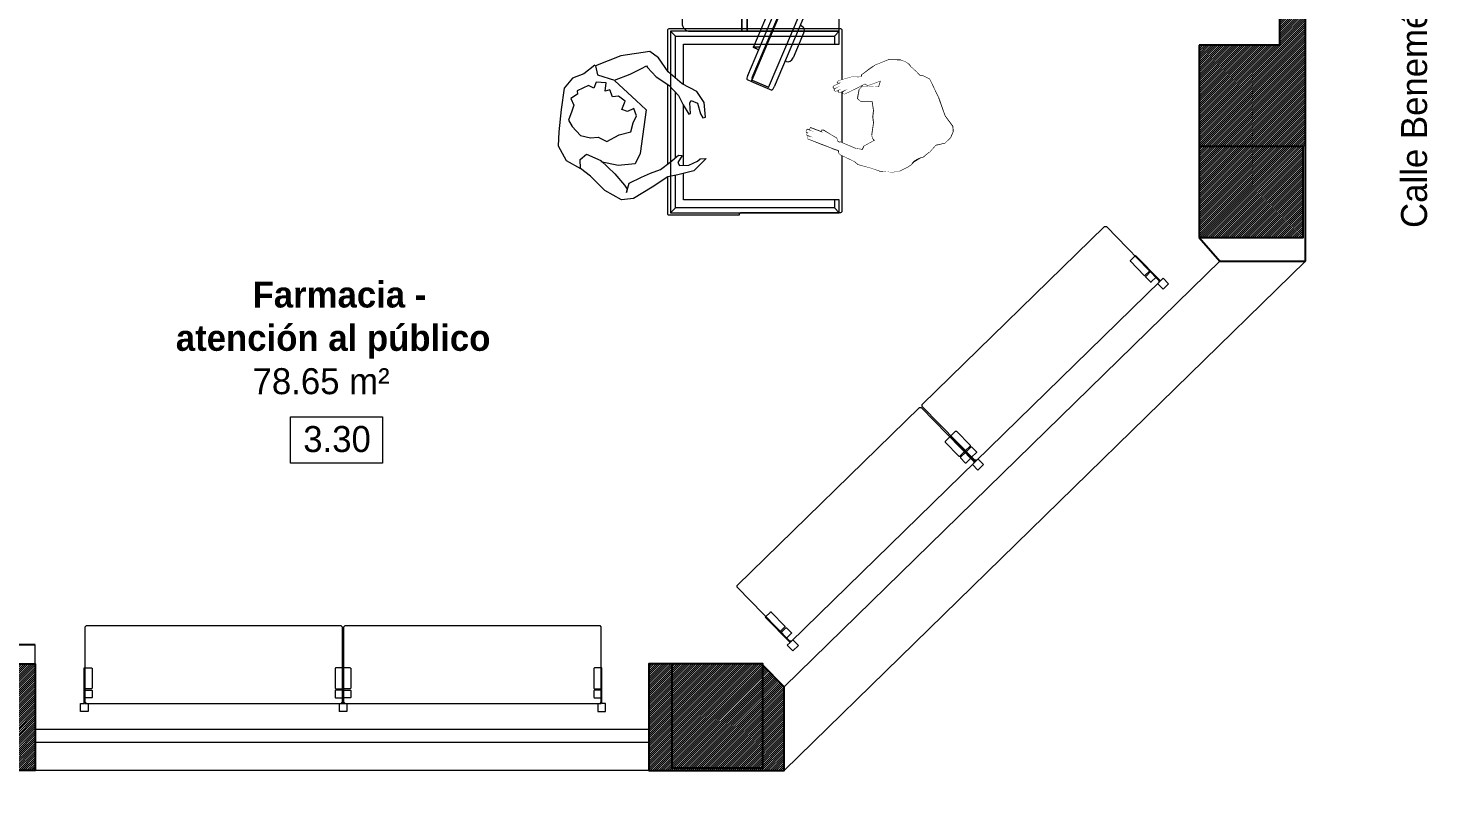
# Model space of a CAD drawing. Header units: millimetres. Extents: x -177 to 251, y 63 to 264.
# Drawn here: x 166.88 to 172.29, y 184.5 to 187.44 of the extents above; entities that cross this region are included whole.
import ezdxf

# ---------------------------------------------------------------- set-up
doc = ezdxf.new("R2010")
doc.units = ezdxf.units.MM
doc.header["$LTSCALE"] = 0.01
doc.set_wipeout_variables(frame=1)
for name, color, linetype, lineweight in [('ARQ_MOBILIARIO', 102, 'Continuous', 5), ('ARQ_PROYECCION', 3, 'Continuous', 9), ('ARQ_SECCION', 1, 'Continuous', 25), ('TEX_TEXTOS', 7, 'Continuous', 5), ('TEX_TEXTOS SUP', 7, 'Continuous', 5)]:
    doc.layers.add(name, color=color, linetype=linetype, lineweight=lineweight)
doc.layers.add('SOMBR_SECCIÓN', color=9, linetype='Continuous', lineweight=0, true_color=0x808080)
doc.styles.get("Standard").update_dxf_attribs({"font": 'GOTHIC.TTF'})

# ---------------------------------------------------------------- blocks, each defined once
blk = doc.blocks.new('Planta Expo Kubic JB')
at = {"layer": 'ARQ_MOBILIARIO'}
blk.add_lwpolyline([(348, 577, 0.414214), (318, 607), (28, 607, 0.414214), (-2, 577), (-2, 377), (348, 377)], format="xyb", close=True, dxfattribs=at)
for points in [[(-2, 357), (348, 357), (348, 377), (-2, 377)], [(348, 357), (-2, 357), (-2, 2), (348, 2)]]:
    blk.add_lwpolyline(points, close=True, dxfattribs=at)
at = {"layer": 'ARQ_MOBILIARIO', "ltscale": 10}
blk.add_circle((173, 335), 20, dxfattribs=at)
blk = doc.blocks.new('Planta Imac JB 2020')
at = {"layer": 'ARQ_MOBILIARIO'}
for p, q in [((-197.9, 129.7), (-197.9, 111.1)), ((-197.9, 111.1), (-197.9, 27.2)), ((-193.1, 44.3), (-193.1, 109.9)), ((-183.4, 112.6), (183.4, 112.6)), ((182.3, 133.7), (-182.3, 133.7)), ((182.3, 115.2), (-182.3, 115.2)), ((-75.6, 133.7), (-74.4, 155)), ((-73.7, 151.8), (-74.7, 133.7)), ((-72.1, 157), (72.1, 157)), ((-65.3, 133.7), (-71.7, 152.1)), ((-70.2, 155.6), (-62.7, 133.7)), ((70.2, 155.6), (62.7, 133.7)), ((65.3, 133.7), (71.7, 152.1)), ((73.7, 151.8), (74.7, 133.7)), ((75.6, 133.7), (74.4, 155)), ((193.1, 44.3), (193.1, 109.9)), ((197.9, 129.7), (197.9, 111.1)), ((197.9, 111.1), (197.9, 27.2)), ((184.1, 41.7), (-184.1, 41.7)), ((-183.4, 23.1), (183, 23.1)), ((-74.8, 18), (-74.8, 23.1)), ((-51.4, 0), (51.4, 0)), ((74.8, 18), (74.8, 23.1))]:
    blk.add_line(p, q, dxfattribs=at)
for centre, radius, start, end in [((-72.2, 154.9), 2.12, 19.0624, 176.7674), ((-72.7, 151.8), 1.06, 19.0624, 176.7674), ((72.2, 154.9), 2.12, 3.2326, 160.9376), ((72.7, 151.8), 1.06, 3.2326, 160.9376)]:
    blk.add_arc(centre, radius, start, end, dxfattribs=at)
for centre, major_axis, ratio, start_param, end_param in [((-182.3, 129.7), (-15.6, 0), 0.260994, 4.712389, 6.283185), ((-182.3, 111.1), (-15.6, 0), 0.260994, 4.712389, 6.283185), ((-183.4, 109.9), (-9.68, 0), 0.280083, 4.712389, 6.283185), ((-183.4, 27.2), (-14.5, 0), 0.280083, 0, 1.570832), ((-184.1, 44.3), (-9.02, 0), 0.29004, 0, 1.570796), ((-51.4, 18), (-23.4, 0), 0.769865, 0, 1.570796)]:
    blk.add_ellipse(centre, major_axis=major_axis, ratio=ratio, start_param=start_param, end_param=end_param, dxfattribs=at)
at = {"layer": 'ARQ_MOBILIARIO', "extrusion": (0, 0, -1)}
for centre, major_axis, ratio, start_param, end_param in [((182.3, 129.7), (15.6, 0), 0.260994, 4.712389, 6.283185), ((182.3, 111.1), (15.6, 0), 0.260994, 4.712389, 6.283185), ((183.4, 109.9), (9.68, 0), 0.280083, 4.712389, 6.283185), ((51.4, 18), (23.4, 0), 0.769865, 0, 1.570796), ((183.4, 27.2), (14.5, 0), 0.280083, 0, 1.600948), ((184.1, 44.3), (9.02, 0), 0.29004, 0, 1.570796)]:
    blk.add_ellipse(centre, major_axis=major_axis, ratio=ratio, start_param=start_param, end_param=end_param, dxfattribs=at)
blk = doc.blocks.new('456')
at = {"layer": 'ARQ_MOBILIARIO', "lineweight": 5}
for p, q in [((79636.1, 32642.6), (79675.7, 32671.6)), ((79675.7, 32671.6), (79695.1, 32673.4)), ((79695.1, 32673.4), (79719.7, 32662.8)), ((79719.7, 32662.8), (79739.1, 32642.6)), ((79563, 32616.2), (79494.3, 32583.6)), ((79537.5, 32598.5), (79505.8, 32580.9)), ((79510.2, 32565.1), (79545.4, 32607.4)), ((79563, 32616.2), (79636.1, 32642.6)), ((79748.6, 32598.3), (79739.1, 32642.6)), ((79746.6, 32607.4), (79773.4, 32584)), ((79464.4, 32531.1), (79480.3, 32546.6)), ((79480.3, 32555.4), (79494.3, 32583.6)), ((79480.3, 32546.6), (79480.3, 32555.4)), ((79505.8, 32580.9), (79485.5, 32556.3)), ((79498.7, 32523.7), (79485.5, 32556.3)), ((79514.6, 32550.1), (79510.2, 32565.1)), ((79542.8, 32523.7), (79547.2, 32560.7)), ((79615.8, 32596.8), (79664.3, 32596.8)), ((79664.3, 32596.8), (79693.3, 32580.9)), ((79693.3, 32580.9), (79699.5, 32576.5)), ((79699.5, 32576.5), (79706.5, 32556.3)), ((79706.5, 32556.3), (79715.3, 32519.3)), ((79773.4, 32584), (79774.3, 32580.9)), ((79774.3, 32580.9), (79794.6, 32556.3)), ((79794.6, 32556.3), (79781.4, 32523.7)), ((79792.8, 32552.8), (79797.2, 32546.6)), ((79797.2, 32546.6), (79811.4, 32523.7)), ((79421.1, 32472.4), (79426.9, 32490.2)), ((79426.9, 32490.2), (79435.9, 32502.3)), ((79435.9, 32502.3), (79445, 32509.6)), ((79445, 32509.6), (79464.4, 32531.1)), ((79464.4, 32531.1), (79492.1, 32540)), ((79501.4, 32516.7), (79498.7, 32523.7)), ((79501.4, 32516.7), (79532.2, 32492)), ((79539.2, 32490.3), (79532.2, 32492)), ((79539.2, 32490.3), (79554.9, 32474.3)), ((79542.8, 32510.5), (79542.8, 32523.7)), ((79552.5, 32490.3), (79542.8, 32510.5)), ((79552.5, 32490.3), (79556, 32467.4)), ((79712.7, 32497.3), (79708.3, 32484.1)), ((79715.3, 32519.3), (79712.7, 32497.3)), ((79732.9, 32510.5), (79716.5, 32476.8)), ((79724.1, 32523.7), (79717.1, 32484.1)), ((79725, 32490.3), (79721.5, 32467.4)), ((79746.2, 32490.3), (79725, 32490.3)), ((79737.4, 32519.3), (79732.9, 32510.5)), ((79778.7, 32516.7), (79746.2, 32490.3)), ((79781.4, 32523.7), (79778.7, 32516.7)), ((79811.4, 32523.7), (79822.1, 32513)), ((79822.1, 32513), (79830.6, 32499.9)), ((79830.6, 32499.9), (79846.5, 32469.1)), ((79421.3, 32448), (79419.8, 32425.5)), ((79421.1, 32472.4), (79421.3, 32448.9)), ((79515.5, 32452.4), (79497.9, 32422.5)), ((79533.1, 32457.7), (79515.5, 32452.4)), ((79533.1, 32402.2), (79522.5, 32454.2)), ((79556, 32467.4), (79563.2, 32457.7)), ((79563.2, 32457.7), (79567.4, 32448.9)), ((79571.8, 32431.3), (79567.4, 32448.9)), ((79708.3, 32484.1), (79708.3, 32462.1)), ((79708.3, 32462.1), (79710.9, 32457.7)), ((79710.9, 32448.9), (79708.3, 32428.6)), ((79715.3, 32463), (79710.9, 32448.9)), ((79710.9, 32457.7), (79710.9, 32448.9)), ((79717.1, 32484.1), (79715.3, 32463)), ((79721.5, 32467.4), (79715.3, 32463)), ((79747.7, 32452.8), (79740.9, 32463.8)), ((79747.7, 32452.8), (79744.4, 32402.2)), ((79777.9, 32429.5), (79747.7, 32452.8)), ((79769, 32436.5), (79768.2, 32426)), ((79846.5, 32469.1), (79851.7, 32439.6)), ((79851.7, 32439.6), (79848.3, 32414.5)), ((79439.9, 32375.4), (79419.8, 32425.5)), ((79497.9, 32422.5), (79497.9, 32401.3)), ((79497.9, 32401.3), (79518.2, 32345.3)), ((79543.6, 32383.3), (79499.6, 32396)), ((79520.8, 32325.6), (79524.1, 32388.9)), ((79520.8, 32325.6), (79524.1, 32388.9)), ((79543.6, 32383.3), (79524.1, 32388.9)), ((79549.3, 32373), (79533.1, 32402.2)), ((79585, 32424.2), (79571.8, 32431.3)), ((79636.1, 32393.4), (79585, 32424.2)), ((79664.3, 32377.6), (79636.1, 32393.4)), ((79690.7, 32387.2), (79664.3, 32377.6)), ((79703.9, 32418.1), (79690.7, 32387.2)), ((79708.3, 32428.6), (79703.9, 32418.1)), ((79744.4, 32402.2), (79728.2, 32373)), ((79777, 32396.9), (79733.7, 32382.8)), ((79762, 32419.8), (79747, 32413.7)), ((79762, 32419.8), (79747, 32413.7)), ((79768.2, 32426), (79762, 32419.8)), ((79768.2, 32426), (79777, 32421.6)), ((79771.3, 32395.1), (79778.2, 32373.7)), ((79776.1, 32407.5), (79777.9, 32429.5)), ((79776.1, 32407.5), (79776.1, 32407.5)), ((79778.7, 32375.8), (79776.1, 32407.5)), ((79776.1, 32407.5), (79776.1, 32407.5)), ((79846.3, 32390.6), (79835.1, 32357.3)), ((79846.3, 32390.6), (79848.3, 32414.5)), ((79448.6, 32360.6), (79439.9, 32375.4)), ((79477.3, 32323.5), (79448.6, 32360.6)), ((79518.2, 32345.3), (79503.1, 32325.6)), ((79510.7, 32335.4), (79514.6, 32328.2)), ((79514.6, 32328.2), (79516.4, 32324.7)), ((79638.7, 32373.1), (79569.7, 32362.9)), ((79579.7, 32364.3), (79579.7, 32320.3)), ((79579.7, 32364.3), (79579.7, 32320.3)), ((79638.7, 32367), (79615, 32369.6)), ((79707.8, 32362.9), (79638.7, 32373.1)), ((79660.8, 32369.6), (79638.7, 32367)), ((79751.4, 32332.6), (79728.7, 32373.9)), ((79766.4, 32325.6), (79751.4, 32332.6)), ((79765.3, 32326.1), (79751.4, 32332.6)), ((79763.6, 32316.1), (79778.7, 32375.8)), ((79835.1, 32357.3), (79821.6, 32309.3)), ((79503.1, 32325.6), (79477.3, 32323.5)), ((79486.4, 32309.8), (79483.2, 32324)), ((79484.7, 32286.9), (79486.4, 32309.8)), ((79492.6, 32260.4), (79484.7, 32286.9)), ((79516.4, 32324.7), (79529.6, 32300.1)), ((79518.1, 32274.5), (79540.1, 32221.7)), ((79533.1, 32314.2), (79520.8, 32325.6)), ((79533.1, 32314.2), (79520.8, 32325.6)), ((79525.2, 32282.5), (79545.4, 32236.7)), ((79529.6, 32300.1), (79550.7, 32256)), ((79568.3, 32308), (79533.1, 32314.2)), ((79568.3, 32308), (79533.1, 32314.2)), ((79579.7, 32320.3), (79568.3, 32308)), ((79579.7, 32320.3), (79568.3, 32308)), ((79735.2, 32238.3), (79760.9, 32298.3)), ((79760.9, 32298.3), (79763.6, 32316.1)), ((79810.5, 32296), (79785, 32242.3)), ((79821.6, 32309.3), (79810.5, 32296)), ((79499.6, 32234), (79492.6, 32260.4)), ((79503.1, 32231.4), (79499.6, 32234)), ((79501.4, 32267.5), (79505.8, 32249)), ((79508.4, 32229.6), (79503.1, 32231.4)), ((79505.8, 32249), (79508.4, 32229.6)), ((79520.8, 32214.7), (79506.7, 32243.7)), ((79508.4, 32265.7), (79529.6, 32217.3)), ((79531.3, 32219.1), (79519.5, 32240.3)), ((79536.6, 32234), (79528.7, 32249.2)), ((79543.6, 32250.8), (79531.5, 32268.1)), ((79541.9, 32233.2), (79536.6, 32234)), ((79540.1, 32221.7), (79536.6, 32218.2)), ((79545.4, 32236.7), (79541.9, 32233.2)), ((79548.1, 32249.9), (79543.6, 32250.8)), ((79550.7, 32256), (79548.1, 32249.9)), ((79721.2, 32226.1), (79706.5, 32200.3)), ((79733.5, 32229.3), (79721.2, 32226.1)), ((79738.3, 32237), (79733.5, 32229.3)), ((79761.1, 32233.8), (79735.2, 32238.3)), ((79760.1, 32211.5), (79767.7, 32234.4)), ((79778.9, 32235.6), (79761.1, 32233.8)), ((79785, 32242.3), (79778.9, 32235.6)), ((79525.2, 32213.8), (79520.8, 32214.7)), ((79529.6, 32217.3), (79525.2, 32213.8)), ((79536.6, 32218.2), (79531.3, 32219.1)), ((79699.4, 32172.4), (79681.5, 32125.8)), ((79689.2, 32122.5), (79711.8, 32174.4)), ((79691.7, 32175.7), (79690.9, 32168.2)), ((79690.9, 32168.2), (79695.3, 32167.8)), ((79706.5, 32200.3), (79691.7, 32175.7)), ((79695.3, 32167.8), (79706.4, 32180.3)), ((79696.2, 32109.2), (79721.5, 32166.8)), ((79722.7, 32115.1), (79743.8, 32169.4)), ((79743.8, 32169.4), (79755.7, 32201.2)), ((79755.7, 32201.2), (79760.1, 32211.5)), ((79681.5, 32125.8), (79685.4, 32123.6)), ((79685.4, 32123.6), (79689.2, 32122.5)), ((79694.8, 32134.1), (79687.9, 32113.1)), ((79687.9, 32113.1), (79691.8, 32110.8)), ((79703.4, 32125.2), (79699.6, 32115.7)), ((79699.6, 32115.7), (79703.5, 32112.1)), ((79703.5, 32112.1), (79707.9, 32111.8)), ((79707.9, 32111.8), (79728.8, 32160.4)), ((79718.3, 32136.7), (79713.3, 32116.5)), ((79713.3, 32116.5), (79717.7, 32114.8)), ((79717.7, 32114.8), (79722.7, 32115.1)), ((79691.8, 32110.8), (79696.2, 32109.2))]:
    blk.add_line(p, q, dxfattribs=at)
for centre, radius, start, end in [((79625, 32432.6), 192, 73.5986, 114.4905), ((79689.4, 32555.6), 68.8, 348.0511, 73.1982), ((79566.8, 32382.6), 20, 208.951, 278.4711), ((79710.7, 32382.6), 20, 261.5289, 331.049)]:
    blk.add_arc(centre, radius, start, end, dxfattribs=at)
at = {"lineweight": 5}
blk.add_wipeout([(79660.8, 32369.6), (79707.8, 32362.9), (79710.9, 32362.7), (79714.2, 32362.9), (79717.4, 32363.8), (79719.9, 32364.8), (79722.3, 32366.3), (79724.4, 32368.1), (79726.8, 32370.9), (79728.7, 32373.9), (79751.4, 32332.6), (79766, 32325.8), (79763.6, 32316.1), (79760.9, 32298.3), (79735.2, 32238.3), (79738.7, 32237.7), (79733.5, 32229.3), (79721.2, 32226.1), (79691.7, 32175.7), (79690.9, 32168.2), (79695.3, 32167.8), (79699.4, 32172.4), (79681.5, 32125.8), (79685.4, 32123.6), (79689.2, 32122.5), (79696.4, 32139.1), (79687.9, 32113.1), (79691.8, 32110.8), (79696.2, 32109.2), (79703.4, 32125.2), (79699.6, 32115.7), (79703.5, 32112.1), (79707.9, 32111.8), (79717.9, 32135), (79713.3, 32116.5), (79717.7, 32114.8), (79722.7, 32115.1), (79755.7, 32201.2), (79760.1, 32211.5), (79767.7, 32234.4), (79778.9, 32235.6), (79785, 32242.3), (79810.5, 32296), (79821.6, 32309.3), (79835.1, 32357.3), (79840.7, 32374), (79846.3, 32390.6), (79851.7, 32439.6), (79846.5, 32469.1), (79830.6, 32499.9), (79822.1, 32513), (79807.4, 32521.4), (79793, 32552.5), (79794.6, 32556.3), (79774.3, 32580.9), (79773.4, 32584), (79746.6, 32607.4), (79739.1, 32642.6), (79719.7, 32662.8), (79695.1, 32673.4), (79675.7, 32671.6), (79636.1, 32642.6), (79563, 32616.2), (79494.3, 32583.6), (79485.4, 32565.7), (79480.3, 32555.4), (79480.3, 32546.6), (79464.4, 32531.1), (79445, 32509.6), (79435.9, 32502.3), (79426.9, 32490.2), (79421.1, 32472.4), (79419.8, 32425.5), (79439.9, 32375.4), (79477.3, 32323.5), (79483.2, 32324), (79486.4, 32309.8), (79484.7, 32286.9), (79499.6, 32234), (79503.1, 32231.4), (79508.4, 32229.6), (79506.7, 32243.7), (79520.8, 32214.7), (79525.2, 32213.8), (79529.6, 32217.3), (79519.5, 32240.3), (79531.3, 32219.1), (79536.6, 32218.2), (79540.1, 32221.7), (79529.1, 32248.1), (79536.6, 32234), (79541.9, 32233.2), (79545.4, 32236.7), (79531.5, 32268.1), (79543.6, 32250.8), (79548.1, 32249.9), (79550.7, 32256), (79529.6, 32300.1), (79516.4, 32324.7), (79510.7, 32335.4), (79518.2, 32345.3), (79499.8, 32396), (79524.1, 32388.9), (79520.8, 32325.6), (79533.1, 32314.2), (79568.3, 32308), (79579.7, 32320.3), (79579.7, 32364.3), (79615, 32369.6), (79638.7, 32367)], dxfattribs=at).dxf.layer = 'ARQ_MOBILIARIO'
blk = doc.blocks.new('R32')
blk.add_wipeout([(78976.1, 32380.5), (79090.9, 32501.5), (79113.6, 32440.6), (79143.7, 32380.1), (79121.3, 32357.3), (79103.4, 32341), (79070.9, 32292.8), (79030.5, 32255.3), (78995.3, 32238), (78959.2, 32215.2), (78962, 32209), (79002.6, 32212.1), (79011.3, 32206.8), (79001.6, 32181.7), (78959.8, 32171.2), (78945, 32162.1), (78947.2, 32152.2), (79003.3, 32156.6), (79045.9, 32184.1), (79075.9, 32240.4), (79122.6, 32294), (79176.3, 32331.3), (79200.8, 32365.5), (79184.3, 32477), (79146.5, 32574.7), (79148.7, 32576.2), (79115.5, 32619.7), (79099.4, 32662.4), (79060.8, 32695.3), (78978.6, 32706.5), (78892.4, 32716.5), (78839.4, 32719.2), (78782.9, 32688.2), (78751.3, 32634), (78722.2, 32594.8), (78665.8, 32540.8), (78630.6, 32475.8), (78634.6, 32429.4), (78718.5, 32297.6), (78740.6, 32196.7), (78788.3, 32149), (78786.3, 32172.2), (78778.5, 32183), (78762.8, 32216), (78761, 32252.6), (78773.3, 32258.3), (78799.5, 32242.6), (78801.5, 32255.7), (78745.9, 32325.6), (78733, 32364), (78694.6, 32446.5), (78658, 32456.2), (78671, 32454.1), (78775.1, 32547.2), (78762.5, 32489.1), (78769.2, 32423.1), (78808, 32403.5)]).dxf.layer = 'ARQ_MOBILIARIO'
at = {"layer": 'ARQ_MOBILIARIO'}
for p, q in [((78839.4, 32719.2), (78782.9, 32688.2)), ((78892.4, 32716.5), (78839.4, 32719.2)), ((78978.6, 32706.5), (78892.4, 32716.5)), ((78782.9, 32688.2), (78751.3, 32634)), ((78912.9, 32665.5), (78879, 32632.7)), ((78937.9, 32678.7), (78912.9, 32665.5)), ((78972.1, 32665.6), (78937.9, 32678.7)), ((78995.7, 32658), (78972.1, 32665.6)), ((79060.8, 32695.3), (78978.6, 32706.5)), ((79020.4, 32669.3), (78995.7, 32658)), ((79037.3, 32643.7), (79020.4, 32669.3)), ((79099.4, 32662.4), (79060.8, 32695.3)), ((79115.5, 32619.7), (79099.4, 32662.4)), ((78722.2, 32594.8), (78751.3, 32634)), ((78751.3, 32634), (78785.7, 32634.3)), ((78806.7, 32609.9), (78782.5, 32554.6)), ((78785.7, 32634.3), (78806.7, 32609.9)), ((78879, 32632.7), (78869, 32594.2)), ((79050.9, 32645.3), (79037.3, 32643.7)), ((79070.7, 32602.1), (79050.9, 32645.3)), ((79059.7, 32580.9), (79070.7, 32602.1)), ((79148.7, 32576.2), (79115.5, 32619.7)), ((78665.8, 32540.8), (78722.2, 32594.8)), ((78782.5, 32554.6), (78730.2, 32501.9)), ((78762.5, 32489.1), (78777, 32555.5)), ((78872, 32565.1), (78855.2, 32531.5)), ((78869, 32594.2), (78872, 32565.1)), ((79083, 32571.5), (79059.7, 32580.9)), ((79080.8, 32533.6), (79083, 32571.5)), ((79110.9, 32567), (79090.9, 32501.5)), ((79146.5, 32574.7), (79110.9, 32567)), ((79184.3, 32477), (79146.5, 32574.7)), ((78630.6, 32475.8), (78665.8, 32540.8)), ((78730.2, 32501.9), (78686.1, 32465)), ((78855.2, 32531.5), (78880, 32483.7)), ((79088.7, 32499.9), (79012.7, 32418.5)), ((79027.3, 32509.7), (79053.6, 32518.9)), ((79029.3, 32486.5), (79027.3, 32509.7)), ((79048.8, 32536.8), (79080.8, 32533.6)), ((79053.6, 32518.9), (79048.8, 32536.8)), ((79090.9, 32501.5), (79113.6, 32440.6)), ((78634.6, 32429.4), (78630.6, 32475.8)), ((78658, 32456.2), (78694.6, 32446.5)), ((78671, 32454.1), (78658, 32456.2)), ((78686.1, 32465), (78671, 32454.1)), ((78694.6, 32446.5), (78717.6, 32398.9)), ((78769.2, 32423.1), (78762.5, 32489.1)), ((78880, 32483.7), (78892.1, 32439.7)), ((78892.1, 32439.7), (78926.8, 32430.4)), ((78970.4, 32452), (78977.7, 32473.8)), ((78981.7, 32427.3), (78970.4, 32452)), ((78977.7, 32473.8), (79010, 32461)), ((79010, 32461), (79029.3, 32486.5)), ((79113.6, 32440.6), (79135.3, 32397)), ((79200.8, 32365.5), (79184.3, 32477)), ((78678.5, 32357.4), (78634.6, 32429.4)), ((78717.6, 32398.9), (78733, 32364)), ((78808, 32403.5), (78769.2, 32423.1)), ((78976.1, 32380.5), (78808, 32403.5)), ((78926.8, 32430.4), (78953.2, 32416.6)), ((78953.2, 32416.6), (78981.7, 32427.3)), ((79012.7, 32418.5), (78976.1, 32380.5)), ((79135.3, 32397), (79145.6, 32378.2)), ((78718.5, 32297.6), (78678.5, 32357.4)), ((78733, 32364), (78745.9, 32325.6)), ((79103.4, 32341), (79070.9, 32292.8)), ((79139.1, 32373.5), (79103.4, 32341)), ((79122.6, 32294), (79176.3, 32331.3)), ((79145.6, 32378.2), (79139.1, 32373.5)), ((79176.3, 32331.3), (79200.8, 32365.5)), ((78725.6, 32258.3), (78718.5, 32297.6)), ((78745.9, 32325.6), (78774.4, 32288.6)), ((78774.4, 32288.6), (78801.5, 32255.7)), ((79070.9, 32292.8), (79030.5, 32255.3)), ((79075.9, 32240.4), (79122.6, 32294)), ((78740.6, 32196.7), (78725.6, 32258.3)), ((78773.3, 32258.3), (78761, 32252.6)), ((78761, 32252.6), (78762.8, 32216)), ((78799.5, 32242.6), (78773.3, 32258.3)), ((78801.5, 32255.7), (78799.5, 32242.6)), ((78995.3, 32238), (78959.2, 32215.2)), ((79030.5, 32255.3), (78995.3, 32238)), ((79045.9, 32184.1), (79075.9, 32240.4)), ((78788.3, 32149), (78740.6, 32196.7)), ((78762.8, 32216), (78778.5, 32183)), ((78778.5, 32183), (78786.3, 32172.2)), ((78786.3, 32172.2), (78788.3, 32149)), ((78959.8, 32171.2), (78945, 32162.1)), ((78959.2, 32215.2), (78962, 32209)), ((79001.6, 32181.7), (78959.8, 32171.2)), ((78962, 32209), (79002.6, 32212.1)), ((79011.3, 32206.8), (79001.6, 32181.7)), ((79002.6, 32212.1), (79011.3, 32206.8)), ((79003.3, 32156.6), (79045.9, 32184.1)), ((78945, 32162.1), (78947.2, 32152.2)), ((78947.2, 32152.2), (79003.3, 32156.6))]:
    blk.add_line(p, q, dxfattribs=at)

msp = doc.modelspace()

# ---------------------------------------------------------------- hatches: boundary and pattern name
at = {"layer": 'SOMBR_SECCIÓN'}
h = msp.add_hatch(dxfattribs=at)
h.set_pattern_fill('LINE', color=256, scale=0.0018, angle=45)
h.paths.add_polyline_path([(166.9641, 194.5796), (166.8641, 194.5796), (166.8641, 193.6094), (166.8891, 193.6094), (166.8891, 194.5294), (166.9391, 194.5294), (166.9391, 193.6094), (166.9641, 193.6094)], flags=17)
h.paths.add_polyline_path([(162.068, 190.8387), (162.2673, 191.0354), (162.2498, 191.0532), (161.5949, 190.4069), (161.5598, 190.4425), (162.2146, 191.0888), (162.1971, 191.1066), (161.4713, 190.3903), (161.559, 190.3014), (161.7138, 190.454), (162.0716, 190.8071), (162.1067, 190.7715), (161.5942, 190.2657), (161.6118, 190.2479), (162.0671, 190.6973), (162.6489, 190.1078), (162.7489, 190.1489)])
h.paths.add_polyline_path([(164.434, 190.0258), (164.409, 190.0258), (164.409, 189.1058), (164.359, 189.1058), (164.359, 190.0258), (164.334, 190.0258), (164.334, 189.0544), (164.434, 189.0544)], flags=17)
h.paths.add_polyline_path([(157.9387, 188.5488), (157.8145, 188.6776), (158.4977, 189.3787), (158.3745, 189.5072), (159.3527, 190.5119), (159.1434, 190.5119), (158.1659, 189.5079), (158.289, 189.3795), (157.375, 188.4415), (157.2984, 188.5181), (155.2489, 186.258), (155.3797, 186.1272), (155.339, 186.0864), (155.4627, 185.9626), (155.4945, 185.9945), (155.8481, 186.348), (155.6828, 186.5133), (157.3037, 188.3006), (157.5008, 188.1035)])
h.paths.add_polyline_path([(161.1791, 189.5244), (160.8786, 189.5244), (161.0993, 189.7422), (160.9588, 189.8845), (160.5939, 189.5244), (160.5939, 188.9544), (161.1791, 188.9544), (165.677, 188.9544), (165.6768, 189.0544), (162.7489, 189.0544), (162.7489, 190.1489), (162.6989, 190.1283), (162.6682, 190.1149), (162.6489, 190.1078), (162.6489, 189.0544), (161.1791, 189.0544)])
h.paths.add_polyline_path([(166.6841, 189.6494), (165.6756, 189.6494), (165.677, 188.9544), (166.6841, 188.9544)])
h.paths.add_polyline_path([(166.6841, 190.5119), (166.5841, 190.5119), (166.5841, 189.6494), (166.6841, 189.6494)])
h.paths.add_polyline_path([(166.6841, 191.5008), (166.9641, 191.5008), (166.9641, 192.0394), (170.2709, 192.0394), (170.2709, 192.1894), (166.9641, 192.1894), (166.9641, 192.7894), (166.8641, 192.7894), (166.8641, 191.6008), (166.5841, 191.6008), (163.6446, 191.6008), (163.3314, 191.9182), (163.5446, 192.1318), (163.5446, 192.1319), (163.5448, 192.1319), (165.2798, 193.8687), (165.9944, 194.5798), (165.7826, 194.5798), (165.285, 194.0817), (164.7865, 194.5798), (164.5679, 194.5798), (165.209, 193.9394), (163.2611, 191.9894), (163.0321, 192.2215), (163.0244, 192.214), (162.8302, 192.408), (162.7596, 192.3372), (162.9533, 192.1437), (162.7065, 191.9002), (162.8519, 191.7528), (162.7807, 191.6826), (162.8509, 191.6114), (162.9221, 191.6816), (163.319, 191.2795), (163.5433, 191.5008), (164.334, 191.5008), (164.334, 190.8458), (164.434, 190.8458), (164.434, 191.5008), (166.5841, 191.5008), (166.5841, 190.5119), (166.6841, 190.5119)])
h.paths.add_polyline_path([(163.4893, 191.6585), (163.3274, 191.4979), (162.914, 191.9002), (163.0797, 192.0735)], flags=16)
edge = h.paths.add_edge_path(flags=0)
edge.add_arc((163.3105, 191.6348), 0.055, 0, 360)
h.paths.add_polyline_path([(158.67, 192.4394), (160.6616, 194.4383), (161.0289, 194.0661), (161.5421, 194.5798), (161.3301, 194.5798), (161.0155, 194.2648), (160.7046, 194.5798), (160.5909, 194.5798), (158.4588, 192.4399), (159.7475, 191.1323), (159.1434, 190.5119), (159.3527, 190.5119), (159.9574, 191.1329)])
h.paths.add_polyline_path([(163.0535, 196.0927), (164.5679, 194.5798), (164.7865, 194.5798), (163.0565, 196.308), (161.3301, 194.5798), (161.5421, 194.5798)])
h.paths.add_polyline_path([(170.4941, 195.9094), (166.9641, 195.9094), (166.9641, 196.1994), (167.6141, 196.1994), (167.6141, 197.2694), (171.3641, 197.2694), (171.3641, 197.2394), (171.7641, 197.2394), (171.7641, 196.8894), (171.6141, 196.8894), (171.6141, 194.5798), (171.7941, 194.5798), (171.7941, 197.4194), (167.4641, 197.4194), (167.4641, 196.3494), (166.8141, 196.3494), (166.8141, 194.7694), (165.9719, 194.7694), (165.7826, 194.5798), (165.9944, 194.5798), (166.0341, 194.6194), (166.8641, 194.6194), (166.8641, 194.5798), (166.9641, 194.5798), (166.9641, 194.6194), (166.9641, 195.8094), (169.5737, 195.8094), (169.5737, 194.5798), (169.6737, 194.5798), (169.6737, 195.8094), (170.4941, 195.8094)])
h.paths.add_polyline_path([(171.7941, 192.1894), (171.2341, 192.1894), (171.2341, 191.6094), (171.6941, 191.6094), (171.6941, 190.5119), (171.7941, 190.5119)])
h.paths.add_polyline_path([(171.3641, 191.7482), (171.3641, 192.0982), (171.7641, 192.0982), (171.7641, 191.7482)], flags=16)
h.paths.add_polyline_path([(171.7641, 192.0982), (171.3641, 192.0982), (171.3641, 191.7482), (171.7641, 191.7482)], flags=16)
h.paths.add_polyline_path([(169.6737, 194.5798), (169.5737, 194.5798), (169.5737, 193.5894), (169.6737, 193.5894)], flags=17)
h.paths.add_polyline_path([(171.7941, 194.5798), (171.6141, 194.5798), (171.6141, 193.2494), (171.7941, 193.2494)])
h.paths.add_polyline_path([(171.7941, 190.5119), (171.6941, 190.5119), (171.6941, 187.3694), (171.3841, 187.3694), (171.3841, 186.9794), (171.7941, 186.9794)])
h.paths.add_polyline_path([(171.7841, 186.9794), (171.3841, 186.9794), (171.3841, 186.6294), (171.7841, 186.6294)])
h.paths.add_polyline_path([(169.7862, 184.9015), (169.7041, 184.9856), (169.7041, 184.5894), (169.3541, 184.5894), (169.3541, 184.9894), (169.2662, 184.9894), (169.2662, 184.5794), (169.7862, 184.5794)])
h.paths.add_polyline_path([(169.7041, 184.9856), (169.7005, 184.9894), (169.3541, 184.9894), (169.3541, 184.5894), (169.7041, 184.5894)], flags=17)
h.paths.add_polyline_path([(166.9041, 184.9894), (166.5145, 184.9894), (166.5145, 184.9294), (166.3679, 184.9294), (166.3679, 184.5794), (166.9041, 184.5794)])
h.paths.add_polyline_path([(166.3679, 185.0126), (165.7679, 185.0126), (165.7679, 184.5048), (166.3679, 184.5048)])
h.paths.add_polyline_path([(165.7679, 184.9294), (165.5841, 184.9294), (165.5841, 184.5794), (165.7679, 184.5794)])
h.paths.add_polyline_path([(161.0951, 185.1794), (160.6551, 185.1794), (160.6551, 184.5794), (161.0951, 184.5794)])
h.paths.add_polyline_path([(161.0251, 185.0294), (161.0251, 184.6294), (160.6751, 184.6294), (160.6751, 185.0294)], flags=0)
h.paths.add_polyline_path([(161.0251, 185.0294), (160.6751, 185.0294), (160.6751, 184.6294), (161.0251, 184.6294)], flags=16)
h.paths.add_polyline_path([(157.9399, 185.0294), (157.5899, 185.0294), (157.5899, 184.6294), (157.9399, 184.6294)], flags=0)
h.paths.add_polyline_path([(157.9741, 185.177), (157.5741, 185.6557), (156.7744, 184.856), (156.6719, 184.7535), (156.8451, 184.5802), (157.9741, 184.5828)])
h.paths.add_polyline_path([(157.5899, 184.6294), (157.5899, 185.0294), (157.9399, 185.0294), (157.9399, 184.6294)], flags=16)
h.paths.add_polyline_path([(156.8734, 184.757), (156.8239, 184.8065), (157.5694, 185.5521), (157.8829, 185.177), (157.5634, 185.177), (157.5634, 184.757)], flags=16)
h.paths.add_polyline_path([(171.6141, 196.3746), (171.6141, 195.9094)], flags=17)
h.paths.add_polyline_path([(171.6141, 195.9094), (171.3241, 195.9094), (171.3141, 195.9094), (171.3141, 195.8094), (171.6141, 195.8094)], flags=17)
h.paths.add_polyline_path([(171.7641, 197.2394), (171.3641, 197.2394), (171.3641, 196.8894), (171.6141, 196.8894), (171.7641, 196.8894)], flags=17)

# ---------------------------------------------------------------- linework, layer by layer
at = {"layer": 'ARQ_MOBILIARIO'}
msp.add_lwpolyline([(169.6231, 186.7254, 0.414214), (169.6131, 186.7154), (169.3441, 186.7154, -0.414214), (169.3391, 186.7204), (169.3391, 187.4284, -0.414214), (169.3441, 187.4334), (170.0041, 187.4334, -0.414214), (170.0091, 187.4284), (170.0091, 186.7304, -0.414214), (170.0041, 186.7254)], format="xyb", close=True, dxfattribs=at)
msp.add_lwpolyline([(169.3491, 187.4234), (169.3681, 187.4044), (169.9801, 187.4044), (169.9991, 187.4234)], close=True, dxfattribs=at)
for points in [[(169.9991, 187.3734), (169.9991, 187.4234)], [(169.3491, 186.7254), (169.3681, 186.7444), (169.3681, 187.4044)], [(169.3991, 186.7754), (169.3991, 187.3734)], [(169.3991, 187.3734), (169.9991, 187.3734)], [(169.9801, 187.4044), (169.9801, 187.3734)], [(169.9801, 186.7754), (169.9801, 186.7444)], [(169.3491, 186.7254), (169.9991, 186.7254), (169.9801, 186.7444), (169.3681, 186.7444)]]:
    msp.add_lwpolyline(points, dxfattribs=at)
at = {"layer": 'ARQ_MOBILIARIO', "ltscale": 10}
for points in [[(170.5282, 185.7727), (170.5211, 185.7728), (170.3186, 185.9803), (170.3186, 185.9874), (171.0199, 186.6719), (171.027, 186.6718), (171.2295, 186.4643), (171.2295, 186.4573)], [(169.8155, 185.077), (169.8084, 185.077), (169.6058, 185.2846), (169.6059, 185.2916), (170.3072, 185.9762), (170.3143, 185.9761), (170.5168, 185.7686), (170.5168, 185.7615)], [(170.5225, 185.7671), (170.4268, 185.8651)], [(170.5117, 185.7566), (170.5327, 185.7352)], [(170.5332, 185.7776), (170.5542, 185.7561), (170.5327, 185.7352)], [(167.1007, 184.8366), (167.0957, 184.8416), (167.0957, 185.1316), (167.1007, 185.1366), (168.0807, 185.1366), (168.0857, 185.1316), (168.0857, 184.8416), (168.0807, 184.8366)], [(168.0967, 184.8366), (168.0917, 184.8416), (168.0917, 185.1316), (168.0967, 185.1366), (169.0767, 185.1366), (169.0817, 185.1316), (169.0817, 184.8416), (169.0767, 184.8366)], [(168.0887, 184.8366), (168.0887, 184.9736)], [(168.0737, 184.8366), (168.0737, 184.8066)], [(168.1037, 184.8366), (168.1037, 184.8066), (168.0737, 184.8066)]]:
    msp.add_lwpolyline(points, dxfattribs=at)
for points in [[(171.2245, 186.4524), (171.2454, 186.4309), (171.2669, 186.4519), (171.2459, 186.4733), (171.2352, 186.4628), (171.1395, 186.5609), (171.1195, 186.5413, 0.414214), (171.1194, 186.5385), (171.1725, 186.4841), (171.1753, 186.4841), (171.1939, 186.5022), (171.1974, 186.4987), (171.1788, 186.4805, 0.414214), (171.1788, 186.4777), (171.197, 186.4591, 0.414214), (171.1998, 186.459), (171.2184, 186.4772), (171.2338, 186.4615)], [(169.8205, 185.0818), (169.8415, 185.0604), (169.82, 185.0394), (169.799, 185.0609), (169.8098, 185.0714), (169.7141, 185.1694), (169.7341, 185.189, -0.414214), (169.7369, 185.1889), (169.79, 185.1345), (169.79, 185.1317), (169.7714, 185.1135), (169.7749, 185.11), (169.7935, 185.1281, -0.414214), (169.7963, 185.1281), (169.8145, 185.1095, -0.414214), (169.8144, 185.1067), (169.7958, 185.0885), (169.8112, 185.0728), (171.2338, 186.4615)], [(170.4468, 185.8847), (170.4067, 185.8456, 0.414214), (170.4067, 185.8428), (170.4598, 185.7884), (170.4626, 185.7883), (170.4812, 185.8065), (170.4847, 185.8029), (170.4661, 185.7848, 0.414214), (170.4661, 185.7819), (170.4842, 185.7633, 0.414214), (170.4871, 185.7633), (170.5057, 185.7815), (170.521, 185.7657)], [(170.4468, 185.8847, -0.414214), (170.4496, 185.8847), (170.5027, 185.8303), (170.5027, 185.8275), (170.4841, 185.8093), (170.4876, 185.8057), (170.5062, 185.8239, -0.414214), (170.509, 185.8238), (170.5272, 185.8052, -0.414214), (170.5271, 185.8024), (170.5085, 185.7842), (170.5239, 185.7685)], [(167.1077, 184.8366), (167.1077, 184.8066), (167.0777, 184.8066), (167.0777, 184.8366), (167.0927, 184.8366), (167.0927, 184.9736), (167.1207, 184.9736, -0.414214), (167.1227, 184.9716), (167.1227, 184.8956), (167.1207, 184.8936), (167.0947, 184.8936), (167.0947, 184.8886), (167.1207, 184.8886, -0.414214), (167.1227, 184.8866), (167.1227, 184.8606, -0.414214), (167.1207, 184.8586), (167.0947, 184.8586), (167.0947, 184.8366), (169.0827, 184.8366)], [(168.1167, 184.9736), (168.0607, 184.9736, 0.414214), (168.0587, 184.9716), (168.0587, 184.8956), (168.0607, 184.8936), (168.0867, 184.8936), (168.0867, 184.8886), (168.0607, 184.8886, 0.414214), (168.0587, 184.8866), (168.0587, 184.8606, 0.414214), (168.0607, 184.8586), (168.0867, 184.8586), (168.0867, 184.8366)], [(168.1167, 184.9736, -0.414214), (168.1187, 184.9716), (168.1187, 184.8956), (168.1167, 184.8936), (168.0907, 184.8936), (168.0907, 184.8886), (168.1167, 184.8886, -0.414214), (168.1187, 184.8866), (168.1187, 184.8606, -0.414214), (168.1167, 184.8586), (168.0907, 184.8586), (168.0907, 184.8366)], [(169.0697, 184.8366), (169.0697, 184.8066), (169.0997, 184.8066), (169.0997, 184.8366), (169.0847, 184.8366), (169.0847, 184.9736), (169.0567, 184.9736, 0.414214), (169.0547, 184.9716), (169.0547, 184.8956), (169.0567, 184.8936), (169.0827, 184.8936), (169.0827, 184.8886), (169.0567, 184.8886, 0.414214), (169.0547, 184.8866), (169.0547, 184.8606, 0.414214), (169.0567, 184.8586), (169.0827, 184.8586), (169.0827, 184.8366)]]:
    msp.add_lwpolyline(points, format="xyb", dxfattribs=at)
at = {"layer": 'ARQ_PROYECCION', "ltscale": 0.5}
for p, q in [((169.7862, 184.9015), (171.4662, 186.5415)), ((169.7862, 184.5794), (171.7941, 186.5394))]:
    msp.add_line(p, q, dxfattribs=at)
for points in [[(169.2662, 184.7369), (166.9041, 184.7369)], [(169.2662, 184.6869), (166.9041, 184.6869)], [(169.2662, 184.5794), (166.9041, 184.5794)]]:
    msp.add_lwpolyline(points, dxfattribs=at)
at = {"layer": 'ARQ_SECCION', "ltscale": 0.5}
for p, q in [((171.7941, 186.5394), (171.7941, 192.2494)), ((171.6941, 191.6094), (171.6941, 187.3694)), ((171.6941, 187.3694), (171.3841, 187.3694)), ((171.3841, 187.3694), (171.3841, 186.6294)), ((171.3841, 186.6294), (171.4641, 186.5394)), ((171.4641, 186.5394), (171.7941, 186.5394))]:
    msp.add_line(p, q, dxfattribs=at)
at = {"layer": 'ARQ_SECCION'}
msp.add_line((166.9041, 185.0626), (165.5841, 185.0626), dxfattribs=at)
at = {"layer": 'ARQ_SECCION', "lineweight": 0}
msp.add_line((166.9041, 184.9894), (166.9041, 185.0626), dxfattribs=at)
at = {"layer": 'ARQ_SECCION', "ltscale": 0.5}
for points in [[(171.3841, 186.6294), (171.7841, 186.6294), (171.7841, 186.9794), (171.3841, 186.9794)], [(166.3679, 184.9294), (166.5145, 184.9294), (166.5145, 184.9894), (166.9041, 184.9894), (166.9041, 184.5794), (166.3679, 184.5794)], [(169.7041, 184.9894), (169.2662, 184.9894), (169.2662, 184.5794), (169.7862, 184.5794), (169.7862, 184.9015), (169.7022, 184.9875)]]:
    msp.add_lwpolyline(points, dxfattribs=at)
msp.add_lwpolyline([(169.3541, 184.5894), (169.7041, 184.5894), (169.7041, 184.9894), (169.3541, 184.9894)], close=True, dxfattribs=at)
at = {"layer": 'TEX_TEXTOS SUP'}
msp.add_lwpolyline([(167.8866, 185.9402), (168.2401, 185.9402), (168.2401, 185.7615), (167.8866, 185.7615)], close=True, dxfattribs=at)

# ---------------------------------------------------------------- block references
at = {"layer": 'ARQ_MOBILIARIO', "yscale": 0.001, "zscale": 0.001}
for name, p, xscale, rotation in [('Planta Expo Kubic JB', (170.0011, 187.4254), 0.001, 89.99999999999999), ('Planta Imac JB 2020', (169.8411, 187.369), -0.001, 67.03297991860143)]:
    msp.add_blockref(name, p, dxfattribs=dict(at, xscale=xscale, rotation=rotation))

# ---------------------------------------------------------------- texts
at = {"layer": 'TEX_TEXTOS', "insert": (172.1614, 183.6025), "char_height": 0.1, "attachment_point": 1, "rotation": 90}
msp.add_mtext_dynamic_manual_height_columns('\\pi3.06417;Calle Benemérito Cuerpo de la Guardia Civil', width=9.132893, gutter_width=12.5, heights=[1.3466], dxfattribs=at)
at = {"layer": 'TEX_TEXTOS', "insert": (167.4228, 186.4605), "char_height": 0.1, "attachment_point": 1}
msp.add_mtext_dynamic_manual_height_columns('\\pi0.31782;{\\fCentury Gothic|b1|i0|c0|p34;Farmacia - \\P\\pi0.02227;atención al público\\P\\pi0.39994;}78.65 m²', width=1.349848, gutter_width=12.5, heights=[1.3466], dxfattribs=at)
at = {"layer": 'TEX_TEXTOS SUP', "insert": (167.5558, 185.8028), "char_height": 0.1, "width": 1.020197, "attachment_point": 7, "rotation": 0.0453}
msp.add_mtext('\\pi0.37978;3.30', dxfattribs=at)

# ---------------------------------------------------------------- next in the draw order: block references
at = {"layer": 'ARQ_MOBILIARIO', "xscale": 0.001, "yscale": 0.001, "zscale": 0.001}
for name, p, rotation in [('R32', (201.9374, 108.2694), 90.21919268887717), ('456', (137.7628, 266.7329), 270)]:
    msp.add_blockref(name, p, dxfattribs=dict(at, rotation=rotation))

# ---------------------------------------------------------------- next in the draw order: linework, layer by layer
at = {"layer": 'ARQ_MOBILIARIO'}
for points in [[(169.3491, 187.4234), (169.3491, 186.7254)], [(169.9991, 186.7254), (169.9991, 186.7754), (169.3991, 186.7754)]]:
    msp.add_lwpolyline(points, dxfattribs=at)

doc.saveas('drawing.dxf')
